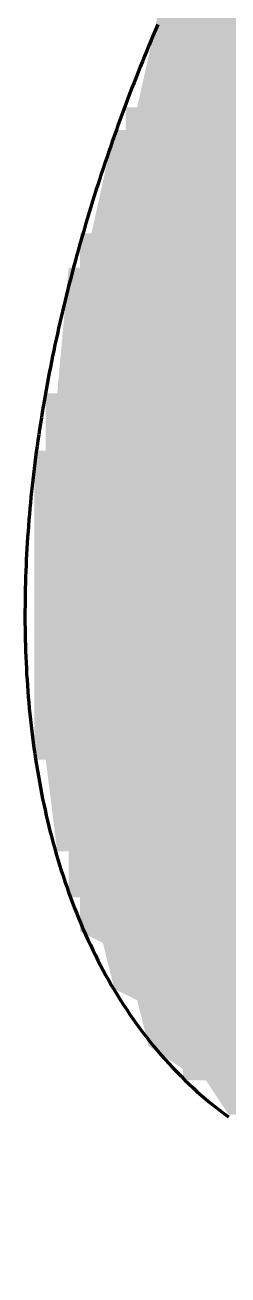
# Model space of a CAD drawing. Header units: millimetres. Extents: x 0 to 420, y 0 to 297.
# Drawn here: x 223.84 to 225.61, y 170.47 to 181.39 of the extents above; entities that cross this region are included whole.
import ezdxf

# ---------------------------------------------------------------- set-up
doc = ezdxf.new("R2010")
doc.units = ezdxf.units.MM
doc.layers.add('01-VISIBLE', color=7, linetype='CONTINUOUS', lineweight=70)
doc.layers.add('13-GRAFICA', color=30, linetype='CONTINUOUS', lineweight=18)

msp = doc.modelspace()

# ---------------------------------------------------------------- hatches: boundary and pattern name
at = {"layer": '13-GRAFICA', "true_color": 0x202020}
h = msp.add_hatch(color=7, dxfattribs=at)
h.dxf.hatch_style = 1
h.paths.add_polyline_path([(224.0185, 174.9682), (223.9185, 174.9682), (223.9185, 177.6682), (224.0185, 177.6682), (224.0185, 178.1682), (224.1185, 178.1682), (224.2185, 179.2682), (224.3185, 179.2682), (224.3185, 179.5682), (224.4185, 179.5682), (224.6185, 180.4682), (224.7185, 180.4682), (224.7185, 180.6682), (224.8185, 180.6682), (225.0185, 181.5682), (225.1185, 181.5682), (225.3185, 182.1682), (225.5185, 182.2682), (225.5185, 182.4682), (225.6185, 182.4682), (225.6185, 182.6682), (225.7185, 182.6682), (225.7185, 182.8682), (225.8185, 182.8682), (225.8185, 183.0682), (225.9185, 183.0682), (226.1185, 183.6682), (226.3185, 183.7682), (226.3185, 183.9682), (226.4185, 183.9682), (226.4185, 184.0682), (226.6185, 184.1682), (226.6185, 184.3682), (226.9185, 184.5682), (226.9185, 184.7682), (227.0185, 184.7682), (227.1185, 185.0682), (227.4185, 185.2682), (227.4185, 185.4682), (228.0185, 186.0254), (228.0185, 177.3682), (228.0185, 175.0682), (228.0185, 170.4682), (227.9185, 170.4682), (227.9185, 170.5682), (227.7185, 170.5682), (227.6185, 170.7682), (227.0185, 170.9682), (226.9185, 171.1682), (226.3185, 171.3682), (226.3185, 171.4682), (226.0185, 171.5682), (225.8185, 171.8682), (225.6185, 171.8682), (225.4185, 172.1682), (225.2185, 172.1682), (225.2185, 172.2682), (224.9185, 172.4682), (224.8185, 172.8682), (224.6185, 172.9682), (224.5185, 173.3682), (224.3185, 173.4682), (224.3185, 173.7682), (224.2185, 173.7682), (224.2185, 174.1682), (224.1185, 174.1682)])

# ---------------------------------------------------------------- linework, layer by layer
at = {"layer": '01-VISIBLE'}
msp.add_lwpolyline([(224.9979, 181.391), (224.9783, 181.3451), (224.9589, 181.2991), (224.9396, 181.2531), (224.9204, 181.207), (224.9014, 181.1609), (224.8825, 181.1147), (224.8638, 181.0684), (224.8452, 181.0221), (224.8267, 180.9758), (224.8084, 180.9293), (224.7902, 180.8829), (224.7722, 180.8363), (224.7543, 180.7897), (224.7366, 180.7431), (224.719, 180.6964), (224.7015, 180.6496), (224.6842, 180.6028), (224.6671, 180.556), (224.6501, 180.509), (224.6332, 180.4621), (224.6165, 180.4151), (224.5999, 180.368), (224.5835, 180.3208), (224.5672, 180.2737), (224.5511, 180.2264), (224.5352, 180.1792), (224.5194, 180.1318), (224.5037, 180.0844), (224.4882, 180.037), (224.4729, 179.9895), (224.4577, 179.942), (224.4427, 179.8944), (224.4278, 179.8467), (224.4131, 179.7991), (224.3985, 179.7513), (224.3841, 179.7035), (224.3699, 179.6557), (224.3558, 179.6078), (224.3419, 179.5599), (224.3281, 179.5119), (224.3145, 179.4639), (224.3011, 179.4159), (224.2878, 179.3677), (224.2747, 179.3196), (224.2618, 179.2714), (224.2491, 179.2231), (224.2365, 179.1749), (224.2241, 179.1265), (224.2118, 179.0781), (224.1997, 179.0297), (224.1878, 178.9813), (224.1761, 178.9327), (224.1645, 178.8842), (224.1532, 178.8356), (224.142, 178.787), (224.1309, 178.7383), (224.1201, 178.6896), (224.1094, 178.6408), (224.099, 178.592), (224.0887, 178.5432), (224.0785, 178.4944), (224.0686, 178.4454), (224.0589, 178.3965), (224.0493, 178.3475), (224.04, 178.2985), (224.0308, 178.2494), (224.0218, 178.2004), (224.013, 178.1512), (224.0044, 178.1021), (223.996, 178.0529), (223.9878, 178.0037), (223.9798, 177.9544), (223.972, 177.9051), (223.9644, 177.8558), (223.957, 177.8064), (223.9497, 177.7571), (223.9427, 177.7076), (223.936, 177.6582), (223.9294, 177.6087), (223.923, 177.5592), (223.9168, 177.5097), (223.9109, 177.4602), (223.9052, 177.4106), (223.8996, 177.361), (223.8943, 177.3114), (223.8893, 177.2617), (223.8844, 177.2121), (223.8798, 177.1624), (223.8754, 177.1127), (223.8712, 177.0629), (223.8672, 177.0132), (223.8635, 176.9634), (223.86, 176.9136), (223.8567, 176.8638), (223.8537, 176.814), (223.8509, 176.7642), (223.8484, 176.7144), (223.8461, 176.6645), (223.8441, 176.6146), (223.8422, 176.5648), (223.8407, 176.5149), (223.8394, 176.465), (223.8383, 176.4151), (223.8375, 176.3652), (223.837, 176.3153), (223.8367, 176.2654), (223.8367, 176.2155), (223.8369, 176.1656), (223.8375, 176.1157), (223.8383, 176.0658), (223.8393, 176.0159), (223.8406, 175.966), (223.8423, 175.9161), (223.8442, 175.8663), (223.8463, 175.8164), (223.8488, 175.7666), (223.8515, 175.7167), (223.8546, 175.6669), (223.8579, 175.6171), (223.8616, 175.5674), (223.8655, 175.5176), (223.8697, 175.4679), (223.8743, 175.4182), (223.8791, 175.3685), (223.8843, 175.3189), (223.8898, 175.2693), (223.8956, 175.2197), (223.9017, 175.1702), (223.9082, 175.1207), (223.9149, 175.0713), (223.922, 175.0219), (223.9295, 174.9725), (223.9373, 174.9232), (223.9454, 174.874), (223.9539, 174.8248), (223.9627, 174.7757), (223.9718, 174.7266), (223.9814, 174.6777), (223.9913, 174.6287), (224.0015, 174.5799), (224.0121, 174.5311), (224.0231, 174.4825), (224.0345, 174.4339), (224.0462, 174.3854), (224.0584, 174.337), (224.0709, 174.2887), (224.0838, 174.2404), (224.0971, 174.1923), (224.1108, 174.1444), (224.1249, 174.0965), (224.1394, 174.0487), (224.1543, 174.0011), (224.1697, 173.9536), (224.1854, 173.9063), (224.2016, 173.8591), (224.2182, 173.812), (224.2352, 173.7651), (224.2527, 173.7183), (224.2706, 173.6718), (224.2889, 173.6254), (224.3077, 173.5791), (224.327, 173.5331), (224.3467, 173.4872), (224.3668, 173.4416), (224.3875, 173.3961), (224.4085, 173.3509), (224.4301, 173.3059), (224.4521, 173.2611), (224.4746, 173.2166), (224.4976, 173.1723), (224.5211, 173.1282), (224.545, 173.0844), (224.5694, 173.0409), (224.5944, 172.9977), (224.6198, 172.9548), (224.6457, 172.9121), (224.6721, 172.8698), (224.699, 172.8277), (224.7264, 172.786), (224.7544, 172.7447), (224.7828, 172.7037), (224.8117, 172.663), (224.8412, 172.6227), (224.8711, 172.5828), (224.9016, 172.5432), (224.9325, 172.5041), (224.964, 172.4654), (224.996, 172.4271), (225.0284, 172.3892), (225.0614, 172.3517), (225.0949, 172.3147), (225.1289, 172.2782), (225.1634, 172.2421), (225.1984, 172.2065), (225.2339, 172.1714), (225.2698, 172.1369), (225.3063, 172.1028), (225.3432, 172.0692), (225.3807, 172.0362), (225.4186, 172.0037), (225.4569, 171.9718), (225.4957, 171.9404), (225.535, 171.9097), (225.5747, 171.8794), (225.6149, 171.8498)], dxfattribs=at)

doc.saveas('drawing.dxf')
